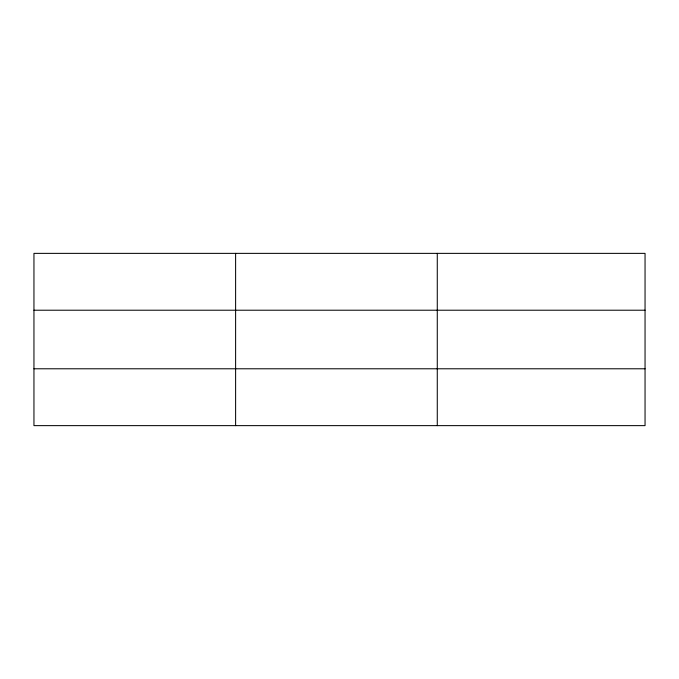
<?xml version="1.0" encoding="UTF-8"?>
<svg xmlns="http://www.w3.org/2000/svg" width="679" height="679" viewBox="0 0 679 679"><rect width="100%" height="100%" fill="white"/><g stroke="black" fill="none" stroke-linecap="round" stroke-linejoin="round"><path stroke-width="1.02" d="M235.613 425.631L235.613 253.369M437.276 425.631L437.276 253.369M645.05 310.218L645.05 253.369L33.95 253.369L33.95 425.631L645.05 425.631L645.05 310.218L33.95 310.218M33.95 368.782L645.05 368.782"/></g></svg>
